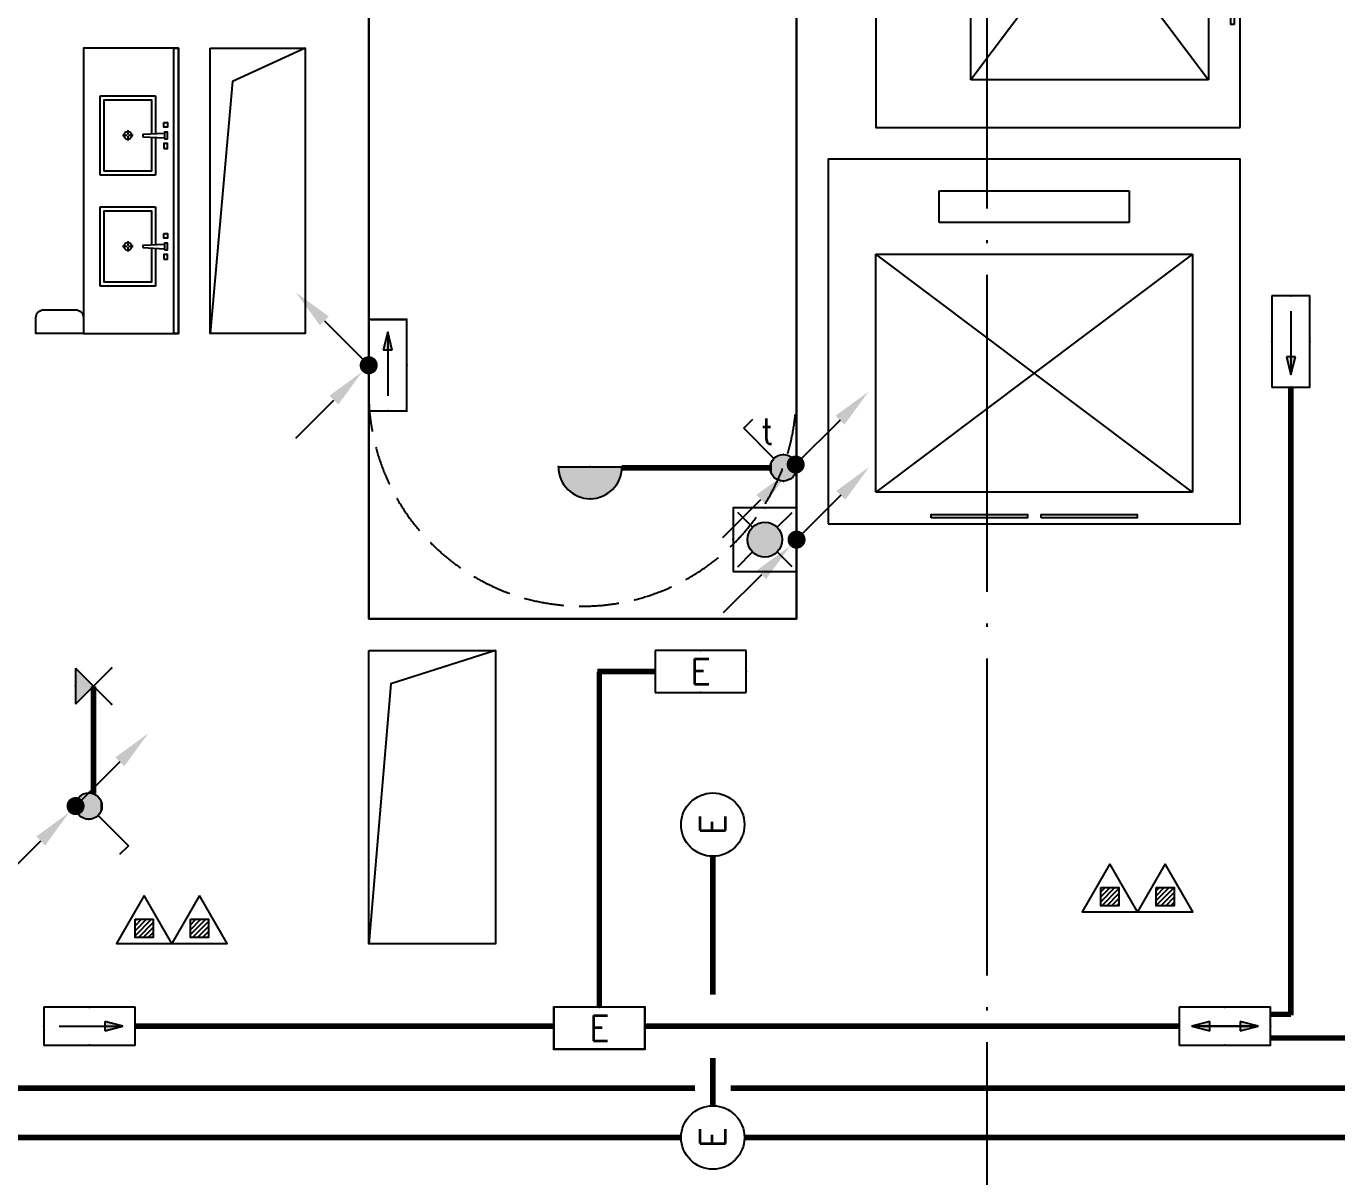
# Model space of a CAD drawing. Extents: x -2209072 to 495824, y -92434 to 572724.
# Drawn here: x 11120 to 19391, y 228153 to 235412 of the extents above; entities that cross this region are included whole.
import ezdxf
from ezdxf.enums import TextEntityAlignment as Align
from ezdxf.xclip import XClip

# ---------------------------------------------------------------- set-up
doc = ezdxf.new("R2010")
doc.units = 0
doc.header["$LTSCALE"] = 1000
doc.header["$MEASUREMENT"] = 0
for name, pattern in [('DASH', [0.35, 0.25, -0.1]), ('X-104 6#7#平面$0$104-1112 结构$0$$AUDIT_BAD_LTYPE1', [0]), ('X-104 6#7#平面$0$DOTE', [2.4200000000000004, 2, -0.2, 0.02, -0.2]), ('梯段6、7$0$DASH', [0.35, 0.25, -0.1])]:
    doc.linetypes.add(name, pattern=pattern)
doc.layers.get('0').update_dxf_attribs({"linetype": 'CONTINUOUS'})
doc.layers.get('Defpoints').update_dxf_attribs({"linetype": 'CONTINUOUS'})
for name, color, linetype in [('EQUIP-照明', 3, 'CONTINUOUS'), ('LWIRE', 4, 'CONTINUOUS'), ('TEL_TEXT', 3, 'CONTINUOUS'), ('WIRE-应急', 2, 'DASH'), ('WIRE-照明', 1, 'CONTINUOUS'), ('X-104 6#7#平面$0$A-E_电梯', 171, 'CONTINUOUS'), ('X-104 6#7#平面$0$A-I_卫-洁具', 241, 'CONTINUOUS'), ('X-104 6#7#平面$0$A-TECH_结构', 21, 'CONTINUOUS'), ('X-104 6#7#平面$0$A_AXIS-轴线', 36, 'X-104 6#7#平面$0$DOTE'), ('X-104 6#7#平面$0$EQUIP_消防-01', 7, 'CONTINUOUS'), ('梯段6、7$0$A-E_楼梯', 171, 'CONTINUOUS')]:
    doc.layers.add(name, color=color, linetype=linetype)
doc.styles.add('_TEL_DIM', font='SIMPLEX', dxfattribs={"width": 0.8, "height": 3.5, "bigfont": 'HZTXT'})
doc.styles.get("Standard").update_dxf_attribs({"font": 'gbenor.shx', "bigfont": 'gbcbig.shx'})

# ---------------------------------------------------------------- blocks, each defined once
blk = doc.blocks.new('$equip_U$00000189(HT0843)')
at = {"color": 2}
for p, q in [((-0.7199999999938882, 0.6599999999998545), (-0.7199999999938882, 0)), ((0.7200000000084401, 0.6599999999998545), (-0.7199999999938882, 0.6599999999998545)), ((0.7200000000084401, 0), (0.7200000000084401, 0.6599999999998545)), ((-0.7199999999938882, 0), (0.7200000000084401, 0))]:
    blk.add_line(p, q, dxfattribs=at)
at = {"color": 2, "const_width": 0.0125}
for points in [[(0.7200000000084401, 0.6599999999998545), (0.7200000000084401, 0.6599999999998545), (-0.7199999999938882, 0.6599999999998545)], [(-0.7199999999938882, 0.6599999999998545), (-0.7199999999938882, 0)], [(0.7200000000084401, 0), (0.7200000000084401, 0.6599999999998545)], [(-0.7199999999938882, 0), (0.7200000000084401, 0)]]:
    blk.add_lwpolyline(points, dxfattribs=at)
at = {"color": 2}
blk.add_lwpolyline([(-0.7199999999938882, 0.6599999999998545), (-0.7199999999938882, 0)], dxfattribs=at)
for p in [(7.275957614183426e-12, 0.6599999999998545), (-0.7199999999938882, 0.3299999999999272), (0.7200000000084401, 0.3299999999999272), (7.275957614183426e-12, 0)]:
    blk.add_point(p)
at = {"color": 7, "style": '_TEL_DIM'}
blk.add_attdef('$TEXT$', text='', height=0.4, dxfattribs=at).set_placement((7.275957614183426e-12, 0.3299999999999272), align=Align.MIDDLE_CENTER)
at = {"color": 7, "style": '_TEL_DIM', "flags": 1}
blk.add_attdef('A', text='', height=2.5e-05, dxfattribs=at).set_placement((7.275957614183426e-12, 0), align=Align.MIDDLE_CENTER)
blk = doc.blocks.new('$equip$00001168')
blk.add_line((-0.5, 0), (0.5, 0))
blk.add_arc((0, 0), 0.5, 180, 0)
for p in [(-0.5, 0), (0, 0), (0.5, 0), (0, -0.5)]:
    blk.add_point(p)
for points in [[(0.4330127018911298, -0.25), (-0.4330127018911298, -0.25), (0.5, 0), (-0.5, 0)], [(0.25, -0.4330127018911298), (-0.25, -0.4330127018911298), (0.4330127018911298, -0.25), (-0.4330127018911298, -0.25)], [(0, -0.5), (0, -0.5), (0.25, -0.4330127018911298), (-0.25, -0.4330127018911298)]]:
    blk.add_solid(points)
at = {"flags": 9}
blk.add_attdef('A', (0, 0), '', height=2e-05, dxfattribs=at)
blk = doc.blocks.new('$equip$00001822')
for p, q in [((0.1473139127483591, 0.3556472460822988), (0.625, 0.8333333333339397)), ((0.625, 0.8333333333339397), (0.7664213562384248, 0.6919119770955149))]:
    blk.add_line(p, q)
blk.add_circle((0, 0.2083333333339397), 0.2083333333334168)
for p in [(0, 0.4166666666660603), (-0.2083333333357587, 0.2083333333339397), (0.2083333333357587, 0.2083333333339397), (-0.01544940226449398, 0.0005736313996749232)]:
    blk.add_point(p)
for points in [[(0, 0.4166666666660603), (0, 0.4166666666660603), (-0.1041666666715173, 0.3887552924552438), (0.1041666666715173, 0.3887552924552438)], [(-0.1804219591213041, 0.312500000001819), (0.1804219591213041, 0.312500000001819), (-0.2083333333284827, 0.2083333333339397), (0.2083333333284827, 0.2083333333339397)], [(-0.1804219591213041, 0.1041666666660603), (0.1804219591213041, 0.1041666666660603), (-0.2083333333284827, 0.2083333333339397), (0.2083333333284827, 0.2083333333339397)], [(-0.1041666666715173, 0.3887552924552438), (0.1041666666715173, 0.3887552924552438), (-0.1804219591213041, 0.312500000001819), (0.1804219591213041, 0.312500000001819)], [(-0.1041666666715173, 0.02791137421263556), (0.1041666666715173, 0.02791137421263556), (-0.1804219591213041, 0.1041666666660603), (0.1804219591213041, 0.1041666666660603)], [(0, 1.818989403545856e-12), (0, 1.818989403545856e-12), (-0.1041666666715173, 0.02791137421263556), (0.1041666666715173, 0.02791137421263556)]]:
    blk.add_solid(points)
at = {"color": 7, "style": '_TEL_DIM'}
blk.add_attdef('$TEXT$', text='', height=0.4, dxfattribs=at).set_placement((0.5805799275694881, 0.4645799965601327), align=Align.MIDDLE_CENTER)
at = {"color": 7, "style": '_TEL_DIM', "flags": 1}
blk.add_attdef('A', text='', height=2e-05, dxfattribs=at).set_placement((0, 0), align=Align.MIDDLE_CENTER)
blk = doc.blocks.new('$equip$00001838')
blk.add_circle((0, 0), 0.5)
at = {"color": 7, "style": '_TEL_DIM'}
blk.add_attdef('$TEXT$', text='', height=0.4, dxfattribs=at).set_placement((0, 0), align=Align.MIDDLE_CENTER)
at = {"color": 7, "style": '_TEL_DIM', "flags": 1}
blk.add_attdef('A', text='', height=2e-05, dxfattribs=at).set_placement((0, 0), align=Align.MIDDLE_CENTER)
blk = doc.blocks.new('$TelecSys$00000081')
for p, q in [((0.1041666666678793, 0.1041666666660603), (0.1041666666678793, 0.1041666666660603)), ((-0.1041666666678793, -0.1041666666660603), (-0.1041666666678793, -0.1041666666660603)), ((-1.150000000001455, -1.149999999999636), (-0.5499999999992724, -0.5499999999992724))]:
    blk.add_line(p, q)
at = {"const_width": 0.1425}
blk.add_lwpolyline([(0.07125000000087311, 0, 1), (-0.07125000000087311, 0, 1)], format="xyb", close=True, dxfattribs=at)
blk.add_solid([(-0.6199999999989814, -0.4799999999995634), (-0.4799999999995634, -0.6200000000008004), (-0.09999999999854481, -0.1000000000003638)])
at = {"width": 0.8, "flags": 9}
blk.add_attdef('A', (0, 0), '', height=2e-05, rotation=180, dxfattribs=at)
blk = doc.blocks.new('$TelecSys$00000079')
for p, q in [((0.7000000000007276, 0.7000000000007276), (0, 0)), ((0.1041666666678793, 0.1041666666660603), (0.1041666666678793, 0.1041666666660603)), ((-0.1041666666678793, -0.1041666666660603), (-0.1041666666678793, -0.1041666666660603))]:
    blk.add_line(p, q)
at = {"const_width": 0.1425}
blk.add_lwpolyline([(-0.07125000000087311, 0, 1), (0.07125000000087311, 0, 1)], format="xyb", close=True, dxfattribs=at)
blk.add_solid([(0.6300000000010186, 0.7700000000004366), (0.7700000000004366, 0.6299999999991996), (1.150000000001455, 1.149999999999636)])
at = {"width": 0.8, "flags": 9}
blk.add_attdef('A', (0, 0), '', height=2e-05, dxfattribs=at)
blk = doc.blocks.new('$equip$00001154')
for p, q in [((0, 0.2828427124768496), (0, -0.2828427124768496)), ((0, 0.2828427124768496), (0.5656854249500611, -0.2828427124768496)), ((0.5656854249500611, 0.2828427124768496), (0, -0.2828427124768496))]:
    blk.add_line(p, q)
for p in [(0.5656854249500611, 0.2828427124768496), (0, 0.004449836778803729), (0.2828427124732116, 0), (0.5656854249500611, -0.2828427124768496)]:
    blk.add_point(p)
blk.add_solid([(0, -0.2828427124768496), (0.2828427124732116, 0), (0, 0.2828427124768496)])
at = {"layer": 'TEL_TEXT', "style": '_TEL_DIM', "flags": 1}
blk.add_attdef('A', text='', height=2e-05, dxfattribs=at).set_placement((0, 0), align=Align.MIDDLE_CENTER)
blk = doc.blocks.new('$equip$00001962')
for p, q in [((0.1473139127519971, 0.3556472460822988), (0.625000000003638, 0.8333333333339397)), ((0.625000000003638, 0.8333333333339397), (0.7664213562420628, 0.6919119770955149))]:
    blk.add_line(p, q)
blk.add_circle((3.637978807091713e-12, 0.2083333333339397), 0.2083333333334168)
for p in [(1.091393642127514e-11, 0.4166666666660603), (-0.2083333333284827, 0.2083333333375776), (0.2083333333393966, 0.2083333333375776), (1.091393642127514e-11, 0)]:
    blk.add_point(p)
for points in [[(3.637978807091713e-12, 0.4166666666660603), (3.637978807091713e-12, 0.4166666666660603), (-0.1041666666642413, 0.3887552924552438), (0.1041666666715173, 0.3887552924552438)], [(-0.1804219591176661, 0.312500000001819), (0.1804219591249421, 0.312500000001819), (-0.2083333333284827, 0.2083333333339397), (0.2083333333357587, 0.2083333333339397)], [(-0.1804219591176661, 0.1041666666660603), (0.1804219591249421, 0.1041666666660603), (-0.2083333333284827, 0.2083333333339397), (0.2083333333357587, 0.2083333333339397)], [(-0.1041666666642413, 0.3887552924552438), (0.1041666666715173, 0.3887552924552438), (-0.1804219591176661, 0.312500000001819), (0.1804219591249421, 0.312500000001819)], [(-0.1041666666642413, 0.02791137421263556), (0.1041666666715173, 0.02791137421263556), (-0.1804219591176661, 0.1041666666660603), (0.1804219591249421, 0.1041666666660603)], [(3.637978807091713e-12, 1.818989403545856e-12), (3.637978807091713e-12, 1.818989403545856e-12), (-0.1041666666642413, 0.02791137421263556), (0.1041666666715173, 0.02791137421263556)]]:
    blk.add_solid(points)
at = {"layer": 'TEL_TEXT', "style": '_TEL_DIM', "flags": 1}
blk.add_attdef('A', text='', height=2e-05, dxfattribs=at).set_placement((0, 0), align=Align.MIDDLE_CENTER)
blk = doc.blocks.new('$equip$00002540')
blk.add_hatch(color=256).paths.add_polyline_path([(0.2400000000016007, 0.3720000000030268), (0.2400000000016007, 0.2280000000064319), (0.5280000000020664, 0.3000000000029104)])
for p, q in [((-0.7199999999975262, 0.6000000000058208), (-0.7199999999975262, 0)), ((0.7199999999975262, 0.6000000000058208), (-0.7199999999975262, 0.6000000000058208)), ((0.7199999999975262, 0), (0.7199999999975262, 0.6000000000058208)), ((0.2400000000016007, 0.3720000000030268), (0.2400000000016007, 0.2280000000064319)), ((0.5280000000020664, 0.3000000000029104), (0.2400000000016007, 0.3720000000030268)), ((0.2400000000016007, 0.2280000000064319), (0.5280000000020664, 0.3000000000029104)), ((-0.7199999999975262, 0), (0.7199999999975262, 0))]:
    blk.add_line(p, q)
at = {"color": 7}
blk.add_line((-0.4800000000032014, 0.3000000000029104), (0.4800000000032014, 0.3000000000029104), dxfattribs=at)
at = {"const_width": 0.02}
blk.add_lwpolyline([(-0.7199999999975262, 0.6000000000058208), (-0.7199999999975262, 0), (0.7199999999975262, 0), (0.7199999999975262, 0.6000000000058208), (-0.7199999999975262, 0.6000000000058208), (-0.7199999999975262, 0)], dxfattribs=at)
for p in [(0, 0.6000000000058208), (-0.7199999999975262, 0.3000000000029104), (0.7199999999975262, 0.3000000000029104), (0, 0)]:
    blk.add_point(p)
at = {"color": 7, "style": '_TEL_DIM', "flags": 1}
blk.add_attdef('A', text='', height=2e-05, dxfattribs=at).set_placement((0, 0), align=Align.MIDDLE_CENTER)
blk = doc.blocks.new('$equip$00002604')
blk.add_hatch(color=256).paths.add_polyline_path([(0.2745181131831487, 0.5000125000005937, 1), (-0.2744993631858961, 0.5000125000005937, 1)])
for p, q in [((-0.4285620535811177, 0.9285839285730617), (-0.1940976152691292, 0.6941194902610732)), ((0.1941163652627438, 0.6941194902683492), (0.4285808035638183, 0.9285839285730617)), ((-0.4285620535811177, 0.07144107142812572), (-0.1940976152691292, 0.3059055097401142)), ((0.1941163652627438, 0.3059055097328383), (0.4285808035638183, 0.07144107142812572))]:
    blk.add_line(p, q)
at = {"const_width": 0.02}
blk.add_lwpolyline([(-0.4999906250013737, 1.000012500000594), (-0.4999906250013737, 1.250000059371814e-05), (0.5000093749986263, 1.250000059371814e-05), (0.5000093749986263, 1.000012500000594), (-0.4999906250013737, 1.000012500000594), (-0.4999906250013737, 1.250000059371814e-05)], dxfattribs=at)
blk.add_lwpolyline([(-0.4999906250013737, 1.000012500000594), (-0.4999906250013737, 1.250000059371814e-05), (0.5000093749986263, 1.250000059371814e-05), (0.5000093749986263, 1.000012500000594)], close=True)
blk.add_circle((9.374998626299202e-06, 0.5000125000005937), 0.2745087381843628)
for p in [(9.374998626299202e-06, 1.000012500000594), (-0.4999906250013737, 0.5000125000005937), (0.5000093749986263, 0.5000125000005937), (0, 0)]:
    blk.add_point(p)
at = {"color": 7, "style": '_TEL_DIM', "flags": 1}
blk.add_attdef('A', text='', height=2.5e-05, dxfattribs=at).set_placement((0, 0), align=Align.MIDDLE_CENTER)
blk = doc.blocks.new('$equip_U$00000292(HT0843)')
for p in [(9.374998626299202e-06, 1.000012500000594), (-0.4999906250013737, 0.5000125000005937), (0.5000093749986263, 0.5000125000005937)]:
    blk.add_point(p)
blk.add_blockref('$equip$00002604', (0, 0))
at = {"color": 7, "style": '_TEL_DIM', "flags": 1}
for tag in ['REMARK', 'A']:
    blk.add_attdef(tag, text='', height=2.5e-05, dxfattribs=at).set_placement((0, 0), align=Align.MIDDLE_CENTER)
blk = doc.blocks.new('$equip$00002541')
blk.add_hatch(color=256).paths.add_polyline_path([(-0.2400000000016007, 0.3719999999993888), (-0.5280000000020664, 0.2999999999992724), (-0.2400000000016007, 0.227999999999156)])
for p, q in [((-0.7199999999975262, 0.5999999999949068), (-0.7199999999975262, 0)), ((0.7199999999975262, 0.5999999999949068), (-0.7199999999975262, 0.5999999999949068)), ((0.7199999999975262, 0), (0.7199999999975262, 0.5999999999949068)), ((-0.2400000000016007, 0.3719999999993888), (-0.5280000000020664, 0.2999999999992724)), ((-0.5280000000020664, 0.2999999999992724), (-0.2400000000016007, 0.227999999999156)), ((-0.2400000000016007, 0.3719999999993888), (-0.2400000000016007, 0.227999999999156)), ((-0.7199999999975262, 0), (0.7199999999975262, 0))]:
    blk.add_line(p, q)
at = {"color": 7}
blk.add_line((-0.4800000000032014, 0.2999999999992724), (0.4800000000032014, 0.2999999999992724), dxfattribs=at)
at = {"const_width": 0.03}
blk.add_lwpolyline([(-0.7199999999975262, 0.5999999999949068), (-0.7199999999975262, 0), (0.7199999999975262, 0), (0.7199999999975262, 0.5999999999949068), (-0.7199999999975262, 0.5999999999949068), (-0.7199999999975262, 0)], dxfattribs=at)
for p in [(0, 0.5999999999949068), (-0.7199999999975262, 0.2999999999956344), (0.7199999999975262, 0.2999999999956344), (0, 0)]:
    blk.add_point(p)
at = {"color": 7, "style": '_TEL_DIM', "flags": 1}
blk.add_attdef('A', text='', height=2e-05, dxfattribs=at).set_placement((0, 0), align=Align.MIDDLE_CENTER)
blk = doc.blocks.new('$equip$00002534')
for p, q in [((-0.7200000000011642, 0.6599999999998545), (-0.7200000000011642, 0)), ((0.7200000000011642, 0.6599999999998545), (-0.7200000000011642, 0.6599999999998545)), ((0.7200000000011642, 0), (0.7200000000011642, 0.6599999999998545)), ((-0.7200000000011642, 0), (0.7200000000011642, 0))]:
    blk.add_line(p, q)
at = {"const_width": 0.03}
blk.add_lwpolyline([(-0.7200000000011642, 0.6599999999998545), (-0.7200000000011642, 0), (0.7200000000011642, 0), (0.7200000000011642, 0.6599999999998545), (-0.7200000000011642, 0.6599999999998545), (-0.7200000000011642, 0)], dxfattribs=at)
for p in [(0, 0.6599999999998545), (-0.7200000000011642, 0.3299999999981083), (0.7200000000011642, 0.3299999999981083), (0, 0)]:
    blk.add_point(p)
at = {"color": 7, "style": '_TEL_DIM'}
blk.add_attdef('$TEXT$', text='', height=0.4, dxfattribs=at).set_placement((0, 0.3299999999981083), align=Align.MIDDLE_CENTER)
at = {"color": 7, "style": '_TEL_DIM', "flags": 1}
blk.add_attdef('A', text='', height=2e-05, dxfattribs=at).set_placement((0, 0), align=Align.MIDDLE_CENTER)
blk = doc.blocks.new('梯段6、7')
at = {"color": 8, "linetype": '梯段6、7$0$DASH'}
for centre, radius, start, end in [((49800.00311367554, 3400.000000096537), 1350.000000000002, 0, 180), ((49800.00311367547, -6699.999999936466), 1350.000000000002, 0, 180), ((49800.00311367059, -9819.999999936525), 1350.000000000002, 180, 0), ((49800.00311368037, -16500.0036340596), 1350.000000000002, 0, 180), ((49800.00311366576, -19819.99999996959), 1350, 180, 0), ((20965.47970799168, -27260.00000000224), 1649.999999999774, 0, 180), ((49800.00311367547, -27020.00000000259), 1350.000000000002, 0, 180), ((20965.47970799194, -29600.00000000259), 1649.999999999774, 180, 0), ((49800.00311363724, -29879.99050598426), 1350.000000000002, 180, 0), ((49800.00311368033, -57378.12996616081), 1350.000000000002, 0, 180), ((20965.47970799173, -58198.12996616081), 1649.999999999778, 0, 180), ((49800.00311367551, -59458.12996616078), 1350.000000000002, 180, 0), ((20965.47970799188, -60358.12996616084), 1649.999999999774, 180, 0), ((49800.00311367546, -67528.12996619378), 1350.000000000002, 0, 180), ((20965.47970799168, -68018.12996619346), 1649.999999999774, 0, 180), ((49800.00311367064, -70128.1263565169), 1350.000000000002, 180, 0), ((20965.47970799194, -70358.12996619387), 1649.999999999774, 180, 0), ((49800.00311368039, -79978.12996622684), 1350.000000000002, 180, 0)]:
    blk.add_arc(centre, radius, start, end, dxfattribs=at)
at = {"layer": 'Defpoints'}
for points in [[(44800.0010378748, 6850.000000096596), (54800.00103786729, 6850.000000096537), (54800.00103786727, -3149.999999936525), (44800.00103787478, -3149.999999936525)], [(51150.00311368064, 4950.000000096508), (48450.0031136757, 4950.000000096596), (48450.00311367573, -1149.999999903375), (51150.00311368058, -1149.999999903463)], [(44800.00103787472, -3149.999999936583), (54800.00103786722, -3149.999999936525), (54800.00103786726, -13149.99999996959), (44800.00103787472, -13149.99999996953)], [(51150.00311368032, -5149.999999936583), (48450.00311367546, -5149.999999936525), (48450.00311367548, -11249.99999993655), (51150.00311368036, -11249.99999993652)], [(44800.00103787472, -13149.99999996953), (54800.00103786726, -13149.99999996959), (54800.00103786726, -23150.00000000259), (44800.00103787474, -23150.00000000259)], [(51150.00311367546, -15149.99999996956), (48450.00311367059, -15149.99999996956), (48450.00311367061, -21249.99999996959), (51150.00311367546, -21249.99999996959)], [(15665.47763219092, -23150.00000000268), (25665.47763218347, -23150.00000000265), (25665.47763218347, -33150.00000003559), (15665.47763219092, -33150.00000003568)], [(44800.00103787474, -23150.00000000259), (54800.00103786726, -23150.00000000259), (54800.00103786725, -33150.00000003568), (44800.00103787474, -33150.00000003565)], [(19315.47970798681, -24850.00000000265), (22615.47970799168, -24850.00000000265), (22615.47970799168, -31250.00000000268), (19315.47970798681, -31250.00000000259)], [(48450.00311367059, -25150.00000000265), (51150.00311367547, -25150.00000000259), (51150.00311367547, -31250.00000000256), (48450.00311367059, -31250.00000000265)], [(15665.47763219097, -53908.12996616078), (25665.47763218347, -53908.12996616078), (25665.47763218352, -63908.12996619384), (15665.47763219094, -63908.12996619381)], [(44800.00103787474, -53908.12996616081), (54800.00103786722, -53908.12996616078), (54800.00103786725, -63908.12996619381), (44800.00103787474, -63908.12996619381)], [(19315.4797079867, -55608.12996616084), (22615.47970799159, -55608.12996616084), (22615.47970799156, -62008.12996616084), (19315.4797079867, -62008.12996616078)], [(51150.00311368032, -55908.12996616081), (48450.00311367543, -55908.12996616081), (48450.00311367546, -62008.12996616078), (51150.00311368036, -62008.12996616084)], [(15665.47763219094, -63908.12996619381), (25665.47763218349, -63908.12996619381), (25665.47763218349, -73908.12996622684), (15665.47763219097, -73908.12996622687)], [(44800.00103787474, -63908.12996619381), (54800.00103786722, -63908.12996619381), (54800.00103786726, -73908.12996622684), (44800.00103787472, -73908.12996622684)], [(19315.4797079917, -65608.12996619387), (22615.47970799656, -65608.12996619387), (22615.47970799659, -72008.12996619387), (19315.47970799173, -72008.12996619387)], [(51150.00311368032, -65908.12996619381), (48450.00311367544, -65908.12996619387), (48450.00311367547, -72008.12996619384), (51150.00311368034, -72008.12996619384)], [(15665.477632191, -73908.12996622687), (25665.47763218349, -73908.12996622684), (25665.47763218352, -83908.1299662599), (15665.477632191, -83908.1299662599)], [(44800.00103787475, -73908.12996622687), (54800.00103786726, -73908.12996622684), (54800.00103786727, -83908.1299662599), (44800.00103787474, -83908.12996625988)], [(19315.47970798673, -75608.12996622693), (22615.47970799159, -75608.1299662269), (22615.47970799156, -82008.1299662269), (19315.47970798673, -82008.12996622693)], [(51150.00311368036, -75908.12996622687), (48450.00311367544, -75908.12996622684), (48450.00311367548, -82008.12996622684), (51150.00311368042, -82008.12996622684)]]:
    blk.add_lwpolyline(points, close=True, dxfattribs=at)
for points in [[(47328.13509098372, -61608.12996616078), (52127.8370705538, -61608.12996616078)], [(47328.13509098369, -71608.12996619378), (52127.83707055378, -71608.12996619378)], [(47328.13509098372, -81608.12996622687), (52127.83707055381, -81608.12996622678)]]:
    blk.add_lwpolyline(points, dxfattribs=at)
at = {"layer": '梯段6、7$0$A-E_楼梯'}
for p, q in [((49850.00311367544, -16499.99999996959), (49750.00311367054, -16499.99999996953)), ((49750.00311367055, -16699.99999996959), (49750.00311367054, -16499.99999996953)), ((49850.00311367547, -18516.5383014743), (49850.00311367544, -16499.99999996959)), ((49850.00311367544, -16499.99999996959), (51150.00311367548, -16499.99999996953)), ((49910.00311366803, -16699.99999996959), (49910.00311366802, -16499.99999996959)), ((49910.00311366802, -16499.99999996959), (51150.00311367548, -16499.99999996953)), ((51150.00311367546, -17892.53830147415), (51150.00311367547, -16699.99999996962)), ((49850.00311367544, -16759.99999996959), (51150.00311367548, -16759.99999996959)), ((49850.00311367547, -17019.99999996959), (51150.00311367548, -17019.99999996953)), ((49850.00311367546, -17279.99999996959), (51150.00311367546, -17279.99999996953)), ((49850.00311367548, -17539.99999996953), (51150.00311367546, -17539.99999996959)), ((49850.00311367548, -17799.99999996953), (51150.00311367547, -17799.99999996959)), ((50553.44414001248, -18178.8866088324), (51150.00311367548, -17892.53830147409)), ((50572.56100925029, -18280.63390858911), (51150.0031136755, -18003.46169846502)), ((51150.00311367546, -19819.99999996959), (51150.0031136755, -18003.46169846502)), ((49850.00311367548, -18059.99999996959), (50801.12457514326, -18059.99999996959)), ((50428.57100245611, -18349.74911185022), (50395.62278177442, -18174.38606236456)), ((50395.62278177442, -18174.38606236456), (50587.93096954554, -18362.43872390778)), ((50587.93096954554, -18362.43872390778), (50553.44414001248, -18178.8866088324)), ((49850.00311367548, -18516.53830147412), (50409.45413321827, -18248.00181209357)), ((50615.54831887432, -18259.9999999695), (51150.00311367544, -18259.99999996956)), ((49850.00311367546, -18319.99999996959), (50259.45790847656, -18319.99999996959)), ((49850.00311367547, -18627.46169846499), (50428.57100245611, -18349.74911185022)), ((50073.88165220765, -18519.99999996959), (51150.00311367547, -18519.99999996953)), ((49850.00311367548, -19819.99999996959), (49850.00311367547, -18627.46169846499)), ((49850.00311367547, -18779.99999996956), (51150.00311367548, -18779.9999999695)), ((49850.00311367544, -19039.99999996956), (51150.00311367546, -19039.99999996956)), ((49850.00311367547, -19299.9999999695), (51150.00311367546, -19299.99999996956)), ((49850.00311367547, -19559.99999996953), (51150.00311367546, -19559.99999996956)), ((49750.00311367058, -19819.99999996953), (49852.73716575759, -19819.99999996959)), ((49850.00311367548, -19819.99999996959), (51150.00311367546, -19819.99999996959)), ((49750.00311370398, -27020.00000000265), (49850.00311367061, -27020.00000000262)), ((65868.2518914072, -53274.68419681478), (106225.487226869, -53274.68419681478)), ((66772.08878844205, -53642.5220346525), (68592.08878844205, -54824.95446708499)), ((66706.71224821625, -53743.14960536809), (68845.65029137098, -55132.79230492283)), ((66838.5272855135, -56653.06257519309), (68977.46532866826, -55263.41987563836)), ((65909.85493770942, -56514.14365627419), (63784.49059929526, -56514.14365627422)), ((66542.08878844243, -56514.14365627422), (65909.85493770942, -56514.14365627419)), ((66572.08878844237, -56634.14365627416), (63784.49059929524, -56634.14365627419)), ((66542.08878844244, -56676.73623493291), (68845.650291371, -58173.33284546339)), ((66772.08878844205, -56683.06257519315), (68592.08878844205, -57865.49500762558)), ((66802.08878844243, -59524.68419681478), (64634.40468344954, -59524.68419681481)), ((66792.02932894987, -59524.68419681481), (106225.487226869, -59524.68419681478)), ((49690.00311367543, -78442.12996622684), (49690.00311367538, -77318.12996622623)), ((49690.00311367538, -77318.12996622623), (49910.00311367548, -77318.12996622623)), ((49910.00311367548, -77318.12996622623), (49910.00311367551, -80038.12996622667)), ((49750.00311367543, -78418.12996622687), (49750.0031136754, -77378.1299662262)), ((49750.0031136754, -77378.1299662262), (49850.00311367546, -77378.12996622626)), ((49850.00311367546, -77378.12996622626), (49850.0031136755, -80038.12996622667)), ((48450.0031136755, -80108.12996622684), (48450.0031136755, -80048.12996622681)), ((49910.00311367551, -80038.12996622667), (49850.0031136755, -80038.12996622667))]:
    blk.add_line(p, q, dxfattribs=at)
for points in [[(49690.00311363903, -19879.99999996962), (49910.00311363912, -19879.99999996976), (49910.00311366862, -16439.99999996953), (49690.00311366862, -16439.99999996962), (49690.00311363903, -19879.99999996962)], [(49690.00311370401, -29360.00000000262), (49690.00311370401, -26960.00000000262), (49910.00311370399, -26960.00000000265), (49910.00311370399, -29880.00000000265)], [(51150.00311363724, -29879.99050598429), (51150.00311367546, -29620.00000000262)], [(66542.08878844244, -53443.60311573357), (66542.08878844243, -53274.68419681478), (66153.67404060112, -53274.68419681475)], [(66542.08878844243, -53304.68419681478), (66542.08878844243, -53704.68419681481), (66342.08878844243, -53704.68419681475), (66342.08878844243, -53304.68419681478)], [(68882.08878844208, -54963.87338600389), (68882.08878844208, -54794.95446708493), (68622.08878844208, -54794.95446708496), (68622.08878844208, -54626.03554816605), (68362.08878844208, -54626.03554816605), (68362.08878844211, -54457.11662924709), (68102.0887884421, -54457.11662924706), (68102.08878844207, -54288.1977103283), (67842.08878844207, -54288.1977103283), (67842.0887884421, -54119.27879140934), (67582.08878844212, -54119.27879140931), (67582.08878844211, -53950.35987249037), (67322.0887884421, -53950.35987249043), (67322.0887884421, -53781.44095357147), (67062.08878844211, -53781.44095357147), (67062.08878844211, -53612.5220346525), (66802.08878844211, -53612.5220346525), (66802.08878844244, -53443.60311573357), (66542.08878844244, -53443.60311573357)], [(68852.08878844207, -54963.87338600389), (68852.08878844207, -54824.95446708496), (68592.08878844205, -54824.95446708499), (68592.08878844208, -54656.03554816602), (68332.0887884421, -54656.03554816602), (68332.08878844208, -54487.11662924715), (68072.08878844207, -54487.11662924712), (68072.0887884421, -54318.19771032827), (67812.08878844208, -54318.19771032827), (67812.08878844208, -54149.27879140939), (67552.0887884421, -54149.27879140936), (67552.0887884421, -53980.3598724904), (67292.08878844211, -53980.35987249037), (67292.08878844208, -53811.44095357152), (67032.08878844208, -53811.44095357152), (67032.08878844211, -53642.52203465253), (66772.08878844205, -53642.5220346525), (66772.08878844237, -53473.6031157336), (66542.08878844243, -53473.60311573363)], [(66802.08878844243, -56484.14365627419), (66802.08878844246, -56315.22473735522), (67062.08878844243, -56315.22473735525), (67062.08878844243, -56146.30581843632), (67322.08878844243, -56146.30581843635), (67322.08878844243, -55977.38689951738), (67582.08878844243, -55977.38689951738), (67582.08878844244, -55808.46798059859), (67842.08878844244, -55808.46798059857), (67842.08878844243, -55639.54906167966), (68102.08878844242, -55639.54906167966), (68102.0887884424, -55470.6301427607), (68362.08878844239, -55470.63014276072), (68362.0887884424, -55301.71122384179), (68622.08878844242, -55301.71122384173), (68622.0887884424, -55132.79230492286), (68882.0887884424, -55132.79230492288), (68882.08878844208, -54963.87338600389), (69142.08878844205, -54963.87338600389)], [(66832.08878844243, -56484.14365627419), (66832.08878844243, -56345.22473735528), (67092.08878844243, -56345.22473735528), (67092.08878844244, -56176.30581843635), (67352.08878844244, -56176.30581843635), (67352.08878844243, -56007.38689951741), (67612.08878844243, -56007.38689951741), (67612.0887884424, -55838.46798059862), (67872.08878844243, -55838.46798059862), (67872.08878844242, -55669.54906167963), (68132.08878844242, -55669.54906167963), (68132.0887884424, -55500.63014276072), (68392.0887884424, -55500.6301427607), (68392.0887884424, -55331.71122384176), (68652.08878844242, -55331.71122384176), (68652.08878844242, -55162.79230492283), (68912.08878844246, -55162.79230492286), (68912.08878844211, -54993.87338600386), (69142.08878844207, -54993.87338600386)], [(69112.08878844214, -54993.87338600389), (69112.08878844214, -55393.87338600386), (68912.08878844214, -55393.87338600386), (68912.08878844211, -54993.87338600386)], [(68882.0887884421, -58004.41392654451), (68882.08878844208, -57835.49500762558), (68622.08878844208, -57835.49500762558), (68622.08878844212, -57666.57608870658), (68362.0887884421, -57666.57608870664), (68362.0887884421, -57497.65716978774), (68102.08878844211, -57497.65716978774), (68102.08878844211, -57328.73825086886), (67842.08878844211, -57328.73825086886), (67842.08878844211, -57159.81933194998), (67582.0887884421, -57159.81933194996), (67582.08878844211, -56990.90041303099), (67322.08878844211, -56990.90041303099), (67322.0887884421, -56821.98149411209), (67062.08878844211, -56821.98149411211), (67062.08878844211, -56653.06257519312), (66802.08878844211, -56653.06257519309), (66802.08878844243, -56484.14365627419), (66542.08878844244, -56484.14365627422)], [(68852.08878844207, -58004.41392654454), (68852.08878844208, -57865.49500762555), (68592.08878844205, -57865.49500762558), (68592.08878844208, -57696.57608870661), (68332.0887884421, -57696.57608870658), (68332.08878844207, -57527.65716978771), (68072.08878844207, -57527.65716978771), (68072.08878844208, -57358.73825086889), (67812.08878844208, -57358.73825086886), (67812.0887884421, -57189.81933194996), (67552.08878844207, -57189.81933195001), (67552.08878844208, -57020.90041303102), (67292.08878844208, -57020.90041303105), (67292.08878844211, -56851.98149411209), (67032.08878844211, -56851.98149411209), (67032.08878844208, -56683.06257519312), (66772.08878844205, -56683.06257519315), (66772.08878844237, -56514.14365627425), (66542.08878844243, -56514.14365627422)], [(66772.08878844237, -56514.14365627468), (66772.08878844239, -56914.14365627471), (66572.08878844237, -56914.14365627468), (66572.08878844239, -56514.14365627465)], [(66802.08878844243, -59524.68419681478), (66802.08878844246, -59355.76527789584), (67062.08878844244, -59355.76527789584), (67062.08878844242, -59186.84635897691), (67322.08878844243, -59186.84635897694), (67322.08878844243, -59017.927440058), (67582.08878844243, -59017.927440058), (67582.08878844243, -58849.00852113913), (67842.08878844244, -58849.00852113916), (67842.08878844242, -58680.08960222028), (68102.08878844243, -58680.08960222028), (68102.0887884424, -58511.17068330129), (68362.0887884424, -58511.17068330132), (68362.08878844243, -58342.25176438238), (68622.08878844242, -58342.25176438235), (68622.08878844242, -58173.33284546345), (68882.08878844243, -58173.33284546342), (68882.0887884421, -58004.41392654451), (69142.08878844208, -58004.41392654451)]]:
    blk.add_lwpolyline(points, dxfattribs=at)
for p in [(66792.02932894988, -53443.60311573368), (66792.02932894985, -53612.52203465265), (66792.02932894988, -53781.44095357158), (66792.02932894988, -53950.35987249043), (66792.02932894987, -54119.27879140942), (66792.02932894987, -54288.1977103283), (66792.02932894988, -54457.1166292472), (66792.02932894985, -54626.03554816614), (66792.02932894985, -54794.9544670851), (66792.02932894985, -54963.87338600395), (66792.02932894987, -55132.79230492294), (66792.02932894987, -55301.71122384182), (66792.02932894988, -55470.63014276075), (66792.02932894985, -55639.54906167969), (66792.02932894987, -55808.46798059859), (66792.02932894987, -55977.3868995175), (66792.02932894987, -56146.30581843641), (66792.02932894987, -56315.22473735534), (66792.02932894988, -56484.14365627425), (66792.02932894987, -56653.06257519315), (66792.02932894985, -56821.98149411211), (66792.02932894987, -56990.90041303099), (66792.02932894988, -57159.8193319499), (66792.02932894985, -57328.73825086886), (66792.02932894987, -57497.65716978777), (66792.0293289499, -57666.57608870664), (66792.02932894985, -57835.49500762561), (66792.02932894985, -58004.41392654451), (66792.02932894985, -58173.33284546342), (66792.02932894987, -58342.25176438238), (66792.02932894985, -58511.17068330126), (66792.02932894988, -58680.08960222019), (66792.02932894985, -58849.00852113913), (66792.02932894987, -59017.92744005803), (66792.02932894985, -59186.84635897694), (66792.02932894984, -59355.7652778959)]:
    blk.add_point(p, dxfattribs=at)
blk = doc.blocks.new('*U1301')
at = {"layer": 'X-104 6#7#平面$0$A_AXIS-轴线'}
blk.add_line((25199.99999999995, 25699.99999999953), (25200.00000000001, -6500.000000000349), dxfattribs=at)
blk = doc.blocks.new('X-104 6#7#平面$0$fgh')
at = {"layer": 'X-104 6#7#平面$0$A-TECH_结构'}
blk.add_lwpolyline([(21299.99993923729, 20527.88446036351), (-3399.999999984788, 21521.71373454569), (-3399.999999984791, -2649.996342504164), (36200.00000001348, -2649.9981712632), (36200.00000001348, -1349.998171263462), (51099.99924171756, -1349.999241744226), (51099.99924171744, 19950.0007582551), (35600.00020388434, 19950.00075825508), (35600.00016671394, 13649.99970772414), (32899.99958783868, 13649.9996691292), (32899.99958783868, 19549.99998610938), (33049.99958747079, 19550.00000056159), (33049.99958783876, 20055.11143804999), (23999.99916368229, 20419.24728319247), (23999.99916368229, 13849.999585524), (21300.00081386472, 13849.99923189514), (21299.99993923729, 20527.88446036351)], dxfattribs=at)
blk = doc.blocks.new('X-104 6#7#平面$0$fdgfh')
at = {"layer": 'X-104 6#7#平面$0$A-TECH_结构'}
for points in [[(7199.99976809797, 5849.954602393438), (6740.000059716169, 5639.954501797853), (6599.999973177613, 4049.955039229186)], [(8399.999957321837, 2049.952996572887), (7739.999975353539, 1839.953610627854), (7599.99989507976, 199.9543916751863)]]:
    blk.add_lwpolyline(points, dxfattribs=at)
for points in [[(6600.000085803678, 5849.954501940694), (7199.999975246259, 5849.954536906444), (7199.999888815271, 4049.955061648623), (6599.999999372691, 4049.955026682874)], [(7600.000001441049, 2049.953610770695), (8400.000164470126, 2049.952931085892), (8400.000084303914, 199.9536994440132), (7599.999921274837, 199.9543791288743)]]:
    blk.add_lwpolyline(points, close=True, dxfattribs=at)
blk = doc.blocks.new('A-电梯2623')
for p, q in [((-574.9999999895263, 1900.00000002848), (-574.9999999895263, 2100.00000002848)), ((-574.9999999895263, 2100.00000002848), (624.999999989519, 2100.000000027956)), ((624.999999989519, 2100.000000027956), (624.999999989519, 1900.000000028014)), ((624.999999989519, 1900.000000028014), (-574.9999999895263, 1900.00000002848)), ((-975.0000000027976, 200.0000000191685), (-975.000000002332, 1700.000000013753)), ((-975.000000002332, 1700.000000013753), (1025.000000002092, 1700.000000013055)), ((1025.000000002092, 1700.000000013055), (-975.0000000027976, 200.0000000191685)), ((1025.00000000151, 200.00000001847), (-975.000000002332, 1700.000000013753)), ((1025.000000002092, 1700.000000013055), (1025.00000000151, 200.00000001847)), ((1025.00000000151, 200.00000001847), (-975.0000000027976, 200.0000000191685))]:
    blk.add_line(p, q)
for points in [[(-1275, 0), (1324.999999999998, 0), (1325, 2299.999999999998), (-1275, 2299.999999999998)], [(-625.0000000000091, 38.08112883746435), (-625.0000000000091, 58.97966308710966), (-18.33333333334485, 58.97966308710966), (-18.33333333334485, 38.08112883746435)], [(68.33333333205337, 38.08112883718422), (68.33333333205337, 58.97966308682953), (674.9999999999982, 58.97966308682953), (674.9999999999982, 38.08112883718422)]]:
    blk.add_lwpolyline(points, close=True)
blk = doc.blocks.new('X-104 6#7#平面$0$jhat')
for p, q in [((-395, -250.0000000000582), (-395, 249.9999999999418)), ((-395, 249.9999999999418), (-44.99999999994179, 249.9999999999418)), ((-44.99999999994179, 249.9999999999418), (-44.99999999994179, 11.73657725605881)), ((-219.9999999999418, 32.25599999987753), (-219.9999999999418, 5.03999999986263)), ((-124.8214514199644, 8.000000000058208), (11.68149024352897, 14.3899337601033)), ((-124.8214514199644, 7.999999999941792), (-124.8214514199644, -8.000000000058208)), ((11.68149024352897, 14.3899337601033), (11.68149024352897, -14.3899337601033)), ((-225.0399999999208, -1.164153218269348e-10), (-253.7679999999236, -1.164153218269348e-10)), ((-219.9999999999418, -5.040000000095461), (-219.9999999999418, -32.76000000012573)), ((-186.7359999999171, -1.164153218269348e-10), (-214.9599999999045, -1.164153218269348e-10)), ((-124.8214514199644, -8.000000000058208), (11.68149024352897, -14.3899337601033)), ((-44.99999999994179, -12.38077738613356), (-44.99999999994179, -250.0000000000582)), ((-44.99999999994179, -250.0000000000582), (-395, -250.0000000000582))]:
    blk.add_line(p, q)
at = {"color": 8}
blk.add_lwpolyline([(-69.99999999994179, -11.06304409715813), (-69.99999999994179, -225.0000000000582), (-370, -225.0000000000582), (-370, 224.9999999999418), (-69.99999999994179, 224.9999999999418), (-69.99999999994179, 10.56628493819153)], dxfattribs=at)
at = {"ltscale": 1000, "const_width": 0.8399999999999999}
blk.add_lwpolyline([(-219.5799999999581, 0.1399999998975545, 0.9999999999999999), (-220.4199999999255, 0.1399999998975545, 0.9999999999999999)], format="xyb", close=True, dxfattribs=at)
for points in [[(7.191454842337407, 81.35012003820157), (30, 81.35012003820157), (30, 51.35012003820157), (7.191454842337407, 51.35012003820157)], [(11.68149024352897, -21.35012003820157), (30, -21.35012003820157), (30, 21.35012003820157), (11.68149024352897, 21.35012003820157)], [(7.191454842337407, -81.35012003820157), (30, -81.35012003820157), (30, -51.35012003820157), (7.191454842337407, -51.35012003820157)]]:
    blk.add_lwpolyline(points, close=True)
blk.add_circle((-219.9999999999418, -1.164153218269348e-10), 25.2)
blk = doc.blocks.new('X-104 6#7#平面$0$fsgdfhghjgjj')
at = {"layer": 'X-104 6#7#平面$0$A-I_卫-洁具', "ltscale": 0.1}
blk.add_lwpolyline([(20099.9999192165, 15650.00094447273), (20099.99999309005, 17450.00091631955), (19499.99999308994, 17450.00091631943), (19499.99991921661, 15650.00094447273)], close=True, dxfattribs=at)
at = {"layer": 'X-104 6#7#平面$0$A-I_卫-洁具'}
blk.add_lwpolyline([(20100.00114800746, 17449.99814773066), (20100.00040617376, 15649.99782505498), (20070.00040617376, 15649.99782505498), (20070.00040617341, 17449.99821537064), (20100.00114800746, 17449.99821576168)], dxfattribs=at)
blk.add_lwpolyline([(19250.00051044743, 15799.99807595933), (19450.00051044743, 15799.99807595933, -0.414213562373095), (19500.00051044743, 15749.99807595933), (19500.00051044743, 15649.99807595933), (19200.00051044743, 15649.99807595933), (19200.00051044743, 15749.99807595933, -0.414213562373095)], format="xyb", close=True, dxfattribs=at)
at = {"layer": 'X-104 6#7#平面$0$A-E_电梯', "rotation": 90}
blk.add_blockref('A-电梯2623', (26799.99991923093, 18224.99923186243), dxfattribs=at)
at = {"layer": 'X-104 6#7#平面$0$A-E_电梯'}
blk.add_blockref('A-电梯2623', (25474.9999192321, 14449.99923204625), dxfattribs=at)
at = {"layer": 'X-104 6#7#平面$0$A-I_卫-洁具', "ltscale": 0.1}
for p in [(19999.9998181212, 16900.00093039603), (19999.99981812132, 16200.00093039603)]:
    blk.add_blockref('X-104 6#7#平面$0$jhat', p, dxfattribs=at)
blk = doc.blocks.new('X-104 6#7#平面$0$$TWTSYS$00000546')
h = blk.add_hatch()
h.set_pattern_fill('ANSI31', color=256, scale=200, style=0)
h.set_pattern_definition([(45, (-38543.80223862439, -6670.830405693208), (-17.67766952966369, 17.67766952966369), [])])
h.paths.add_polyline_path([(-64.92232553117356, 173.7449990885525), (64.922325531159, 173.7449990885525), (64.922325531159, 43.90034802621994), (-64.92232553117356, 43.90034802621994)])
for points in [[(0, 343.6163707387423), (-198.3870041439732, 0), (198.3870041439732, 0)], [(-64.92232553117356, 173.7449990885525), (64.922325531159, 173.7449990885525), (64.922325531159, 43.90034802621994), (-64.92232553117356, 43.90034802621994)]]:
    blk.add_lwpolyline(points, close=True)
blk = doc.blocks.new('X-104 6#7#平面$0$灭火器2')
at = {"layer": 'X-104 6#7#平面$0$EQUIP_消防-01', "xscale": 0.88, "yscale": 0.88, "zscale": 0.88, "rotation": 90}
for p in [(-4049632.307172487, -27063.59765158896), (-4049632.307172487, -27412.75877888245)]:
    blk.add_blockref('X-104 6#7#平面$0$$TWTSYS$00000546', p, dxfattribs=at)
blk = doc.blocks.new('X-104 6#7#平面$0$A$C61334207')
at = {"layer": 'X-104 6#7#平面$0$EQUIP_消防-01', "rotation": 270}
for p in [(45371.25901712316, -3819808.018274373), (39276.24547222884, -3820008.018527229)]:
    blk.add_blockref('X-104 6#7#平面$0$灭火器2', p, dxfattribs=at)
blk = doc.blocks.new('X-104 6#7#平面')
at = {"linetype": 'X-104 6#7#平面$0$104-1112 结构$0$$AUDIT_BAD_LTYPE1'}
blk.add_blockref('X-104 6#7#平面$0$A$C61334207', (0.116014253123808, 0.1160142530073927), dxfattribs=at)
for name, p in [('*U1301', (-8018.872476587188, 217822.5484301847)), ('X-104 6#7#平面$0$fsgdfhghjgjj', (-8018.872476670542, 217822.5484301014))]:
    blk.add_blockref(name, p)
ref = blk.add_blockref('梯段6、7', (-35168.87569822342, 242922.5480156453))
XClip(ref).set_block_clipping_path([(48450.00311589155, -11250.000299771753), (51150.00087490211, -5149.999999936525)])
at = {"layer": 'X-104 6#7#平面$0$A-TECH_结构'}
for name, p in [('X-104 6#7#平面$0$fgh', (-8018.872476589517, 217822.5484301847)), ('X-104 6#7#平面$0$fdgfh', (5681.127467216458, 229422.594051309))]:
    blk.add_blockref(name, p, dxfattribs=at)

msp = doc.modelspace()

# ---------------------------------------------------------------- linework, layer by layer
at = {"layer": 'WIRE-应急', "linetype": 'DASH', "const_width": 35}
for points in [[(19101.23670499835, 233134.4394533878), (19101.23670499835, 229170.9549092144)], [(15088.02811129197, 231340.4259453149), (14724.95432902458, 231340.4259453149)], [(14736.62182994657, 229222.4395149959), (14736.62182994657, 231340.4259453149)], [(15452.71442011536, 229302.4326676853), (15452.71442011536, 230174.3522759913)], [(18972.92555044637, 229177.1927866483), (19101.22988068592, 229177.1927866483)], [(11807.22995602225, 229102.4326676853), (14448.62182994611, 229102.4326676853)], [(15024.62182994704, 229102.4326676853), (18396.92555044834, 229102.4326676853)], [(18972.92555044637, 229028.0215001685), (20495.1543337454, 229028.0215001685)], [(15452.71442011537, 228600.6149177945), (15452.71442011536, 228902.4326676853)], [(10652.71442011537, 228400.6149177945), (15252.71442011537, 228400.6149177945)], [(15652.71442011537, 228400.6149177945), (20495.15433374538, 228400.6149177945)]]:
    msp.add_lwpolyline(points, dxfattribs=at)
at = {"layer": 'WIRE-应急', "linetype": 'DASH', "const_width": 35, "elevation": 100}
msp.add_lwpolyline([(11544.36707216844, 231247.4329091348), (11544.36707216844, 230569.2687959199)], dxfattribs=at)
at = {"layer": 'WIRE-照明', "linetype": 'Continuous', "const_width": 35}
for points in [[(14878.86045422971, 232625.4964432174), (15814.56529432799, 232625.4964432174)], [(15340.21442011534, 228711.2760462761), (10565.21442011547, 228711.2760462761)], [(19745.94729435723, 228711.2760462761), (15565.21442011534, 228711.2760462761)]]:
    msp.add_lwpolyline(points, dxfattribs=at)

# ---------------------------------------------------------------- block references
msp.add_blockref('X-104 6#7#平面', (0, 0))
at = {"layer": 'EQUIP-照明', "xscale": 400, "yscale": 400, "zscale": 400}
for name, p, rotation in [('$equip$00002540', (18981.23670499719, 233422.4394533868), 270), ('$equip$00002541', (13281.236704898, 233272.4401665476), 270), ('$equip_U$00000292(HT0843)', (15981.22976988014, 232172.4323395218), 90), ('$equip$00001962', (11431.22999798517, 230491.447324104), 270), ('$equip$00002540', (18684.92555044735, 229222.4326690674), 180)]:
    msp.add_blockref(name, p, dxfattribs=dict(at, rotation=rotation))
at = {"layer": 'EQUIP-照明'}
ref = msp.add_blockref('$equip$00001822', (15981.23196099442, 232625.4964432174), dxfattribs=dict(at, xscale=400, yscale=400, zscale=400, rotation=90))
ref.add_attrib('$TEXT$', 't', dxfattribs={"layer": '0', "color": 7, "height": 160, "style": '_TEL_DIM'}).set_placement((15795.39996237037, 232857.7284142452), align=Align.MIDDLE_CENTER)
at = {"layer": 'EQUIP-照明', "xscale": 400, "yscale": 400, "zscale": 400}
for name, p in [('$equip$00001168', (14678.85765422487, 232630.7416523192)), ('$equip$00001154', (11431.22998717879, 231247.4329091352, 100)), ('$equip$00002540', (11519.22995602324, 228982.4326676841)), ('$equip$00002540', (18684.92555044735, 228982.432669065))]:
    msp.add_blockref(name, p, dxfattribs=at)
msp.add_blockref('$equip_U$00000189(HT0843)', (15376.02811128952, 231208.4259453149), dxfattribs=at).add_auto_attribs({'$TEXT$': 'E'})
at = {"layer": 'EQUIP-照明', "xscale": 400, "yscale": 400, "zscale": 400, "rotation": 90}
for p in [(15452.71442011536, 230374.3522759913), (15452.71442011537, 228400.6149177945)]:
    msp.add_blockref('$equip$00001838', p, dxfattribs=at).add_auto_attribs({'$TEXT$': 'E'})
at = {"layer": 'EQUIP-照明'}
ref = msp.add_blockref('$equip$00002534', (14736.62182994657, 229222.4395149959), dxfattribs=dict(at, xscale=400, yscale=400, zscale=400, rotation=180))
ref.add_attrib('$TEXT$', 'E', dxfattribs={"layer": '0', "color": 7, "height": 160, "style": '_TEL_DIM'}).set_placement((14736.62182994657, 229090.4395149967), align=Align.MIDDLE_CENTER)
at = {"layer": 'LWIRE', "yscale": 400, "zscale": 400}
for name, p, xscale in [('$TelecSys$00000079', (13281.2298824483, 233272.4333422336), -400), ('$TelecSys$00000081', (13281.2298824483, 233272.4333422336), 400), ('$TelecSys$00000079', (15975.64968615153, 232646.3297765517), 400), ('$TelecSys$00000081', (15975.64968615153, 232646.3297765517), 400), ('$TelecSys$00000079', (15981.2298543928, 232172.4323395218), 400), ('$TelecSys$00000081', (15981.2298543928, 232172.4323395218), 400), ('$TelecSys$00000079', (11431.22999798517, 230491.4473241053), 400), ('$TelecSys$00000081', (11431.22999798517, 230491.4473241053), 400)]:
    msp.add_blockref(name, p, dxfattribs=dict(at, xscale=xscale))

doc.saveas('drawing.dxf')
